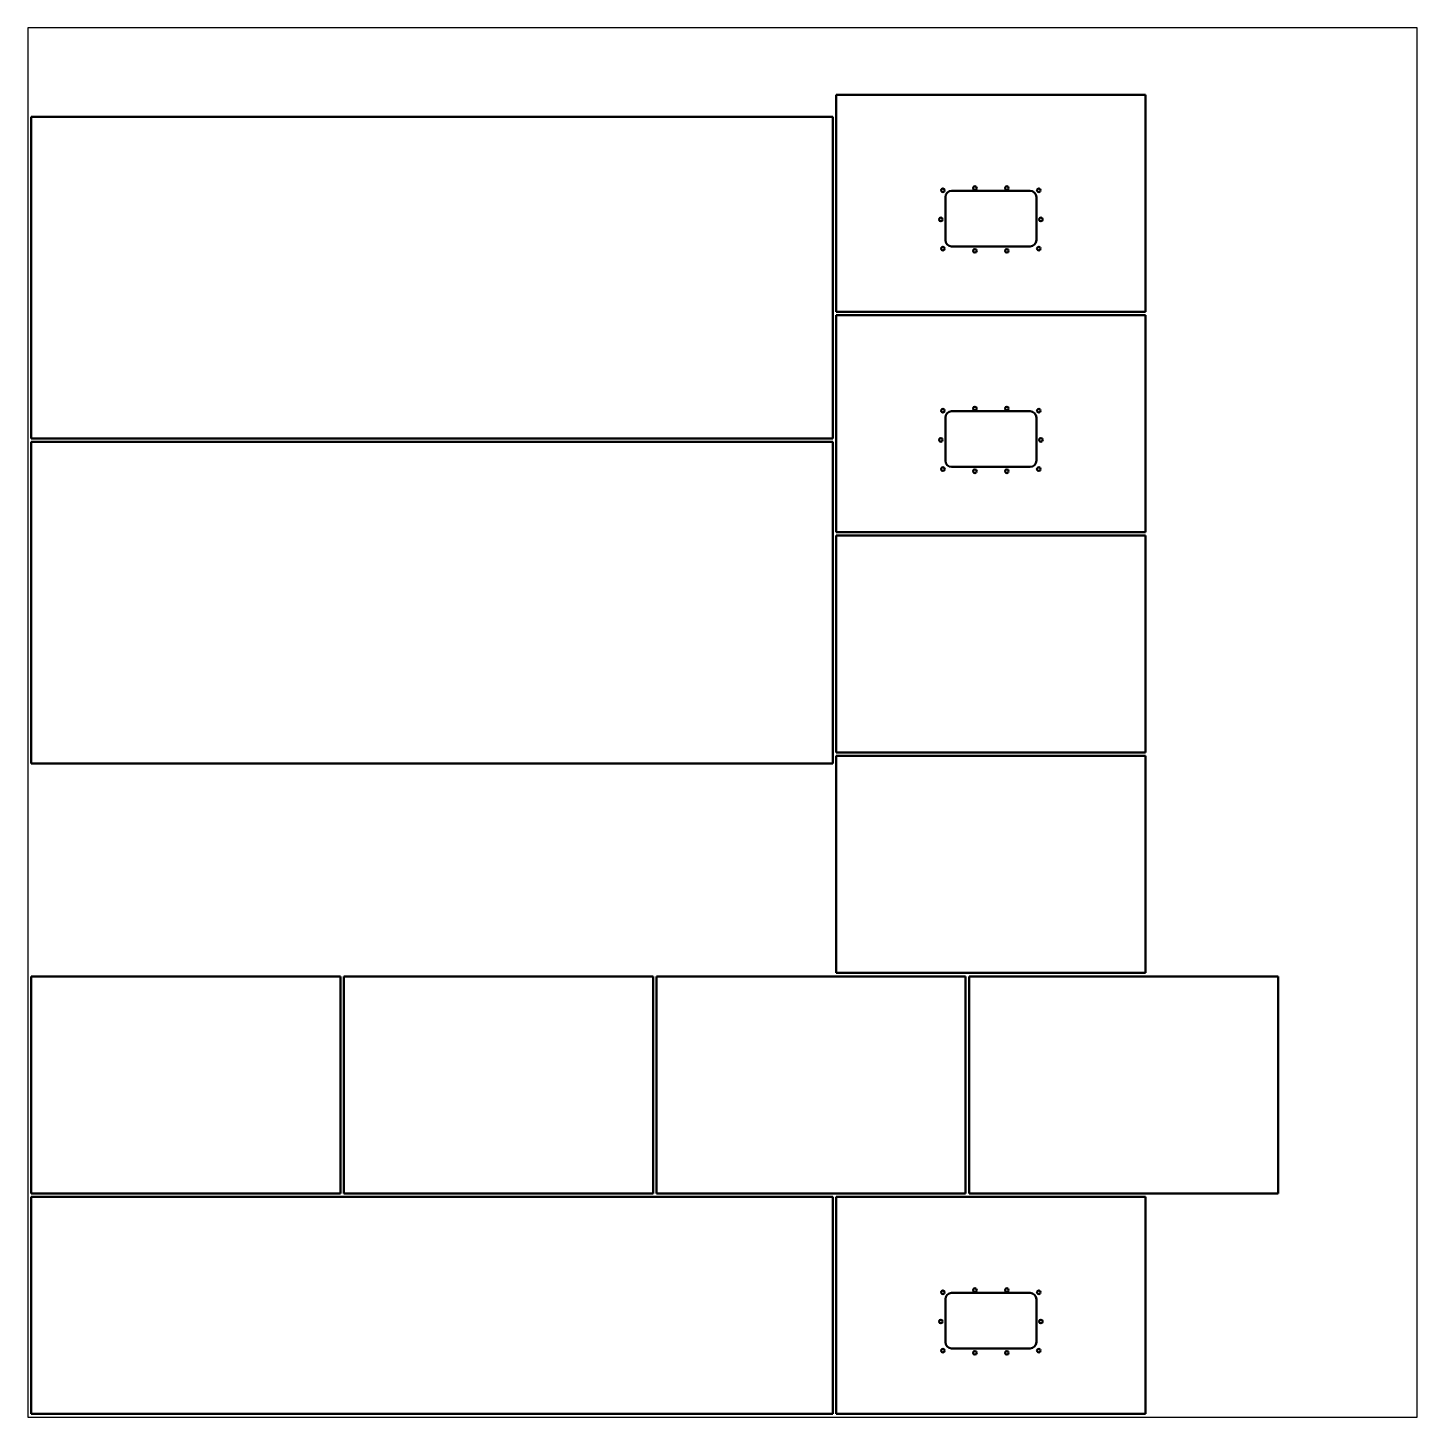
# Model space of a CAD drawing. Extents: x 0 to 2000, y 0 to 2000.
import ezdxf

# ---------------------------------------------------------------- set-up
doc = ezdxf.new("R2010")
doc.units = 0
for name, color, linetype, lineweight in [('Cut Out', 3, 'Continuous', 50), ('Hole', 7, 'Continuous', 50), ('Outline', 7, 'Continuous', 50)]:
    doc.layers.add(name, color=color, linetype=linetype, lineweight=lineweight)

msp = doc.modelspace()

# ---------------------------------------------------------------- linework, layer by layer
msp.add_lwpolyline([(0, 0), (2000, 0), (2000, 2000), (0, 2000)], close=True)
at = {"layer": 'Cut Out'}
for p, q in [((1329.8, 1765.3), (1442.8, 1765.3)), ((1320.8, 1694.3), (1320.8, 1756.3)), ((1451.8, 1756.3), (1451.8, 1694.3)), ((1442.8, 1685.3), (1329.8, 1685.3)), ((1329.8, 1448), (1442.8, 1448)), ((1320.8, 1377), (1320.8, 1439)), ((1451.8, 1439), (1451.8, 1377)), ((1442.8, 1368), (1329.8, 1368)), ((1320.8, 108), (1320.8, 170)), ((1329.8, 179), (1442.8, 179)), ((1451.8, 170), (1451.8, 108)), ((1442.8, 99), (1329.8, 99))]:
    msp.add_line(p, q, dxfattribs=at)
for centre, start, end in [((1329.8, 1756.3), 90, 180), ((1442.8, 1756.3), 0, 90), ((1329.8, 1694.3), 180, 270), ((1442.8, 1694.3), 270, 0), ((1329.8, 1439), 90, 180), ((1442.8, 1439), 0, 90), ((1329.8, 1377), 180, 270), ((1442.8, 1377), 270, 0), ((1329.8, 170), 90, 180), ((1442.8, 170), 0, 90), ((1329.8, 108), 180, 270), ((1442.8, 108), 270, 0)]:
    msp.add_arc(centre, 9, start, end, dxfattribs=at)
at = {"layer": 'Hole'}
for centre in [(1317.3, 1766.1), (1363.3, 1769.2), (1409.3, 1769.2), (1455.3, 1766.1), (1314.3, 1724.1), (1458.3, 1724.1), (1317.3, 1682.1), (1363.3, 1678.9), (1409.3, 1678.9), (1455.3, 1682.1), (1317.3, 1448.8), (1363.3, 1452), (1409.3, 1452), (1455.3, 1448.8), (1314.3, 1406.8), (1458.3, 1406.8), (1317.3, 1364.8), (1363.3, 1361.7), (1409.3, 1361.7), (1455.3, 1364.8), (1317.3, 179.8), (1363.3, 183), (1409.3, 183), (1455.3, 179.8), (1314.3, 137.8), (1458.3, 137.8), (1317.3, 95.8), (1363.3, 92.7), (1409.3, 92.7), (1455.3, 95.8)]:
    msp.add_circle(centre, 2.6, dxfattribs=at)
at = {"layer": 'Outline'}
for p, q in [((1163.8, 1591.2), (1163.8, 1903.5)), ((1163.8, 1903.5), (1608.8, 1903.5)), ((1608.8, 1903.5), (1608.8, 1591.2)), ((5, 1872), (1158.8, 1872)), ((5, 1409), (5, 1872)), ((1158.8, 1872), (1158.8, 1409)), ((1608.8, 1591.2), (1163.8, 1591.2)), ((1163.8, 1274), (1163.8, 1586.2)), ((1163.8, 1586.2), (1608.8, 1586.2)), ((1608.8, 1586.2), (1608.8, 1274)), ((1158.8, 1409), (5, 1409)), ((5, 1404), (1158.8, 1404)), ((5, 941), (5, 1404)), ((1158.8, 1404), (1158.8, 941)), ((1608.8, 1274), (1163.8, 1274)), ((1163.8, 1269), (1608.8, 1269)), ((1163.8, 956.8), (1163.8, 1269)), ((1608.8, 1269), (1608.8, 956.8)), ((1158.8, 941), (5, 941)), ((1608.8, 956.8), (1163.8, 956.8)), ((1163.8, 951.8), (1608.8, 951.8)), ((1163.8, 639.5), (1163.8, 951.8)), ((1608.8, 951.8), (1608.8, 639.5)), ((5, 322.2), (5, 634.5)), ((5, 634.5), (450, 634.5)), ((450, 634.5), (450, 322.2)), ((455, 322.2), (455, 634.5)), ((455, 634.5), (900, 634.5)), ((900, 634.5), (900, 322.2)), ((905, 634.5), (1350, 634.5)), ((905, 322.2), (905, 634.5)), ((1608.8, 639.5), (1163.8, 639.5)), ((1350, 634.5), (1350, 322.2)), ((1355, 634.5), (1800, 634.5)), ((1355, 322.2), (1355, 634.5)), ((1800, 634.5), (1800, 322.2)), ((450, 322.2), (5, 322.2)), ((900, 322.2), (455, 322.2)), ((1350, 322.2), (905, 322.2)), ((1800, 322.2), (1355, 322.2)), ((5, 317.2), (1158.8, 317.2)), ((5, 5), (5, 317.2)), ((1158.8, 317.2), (1158.8, 5)), ((1163.8, 5), (1163.8, 317.2)), ((1163.8, 317.2), (1608.8, 317.2)), ((1608.8, 317.2), (1608.8, 5)), ((1158.8, 5), (5, 5)), ((1608.8, 5), (1163.8, 5))]:
    msp.add_line(p, q, dxfattribs=at)

doc.saveas('drawing.dxf')
